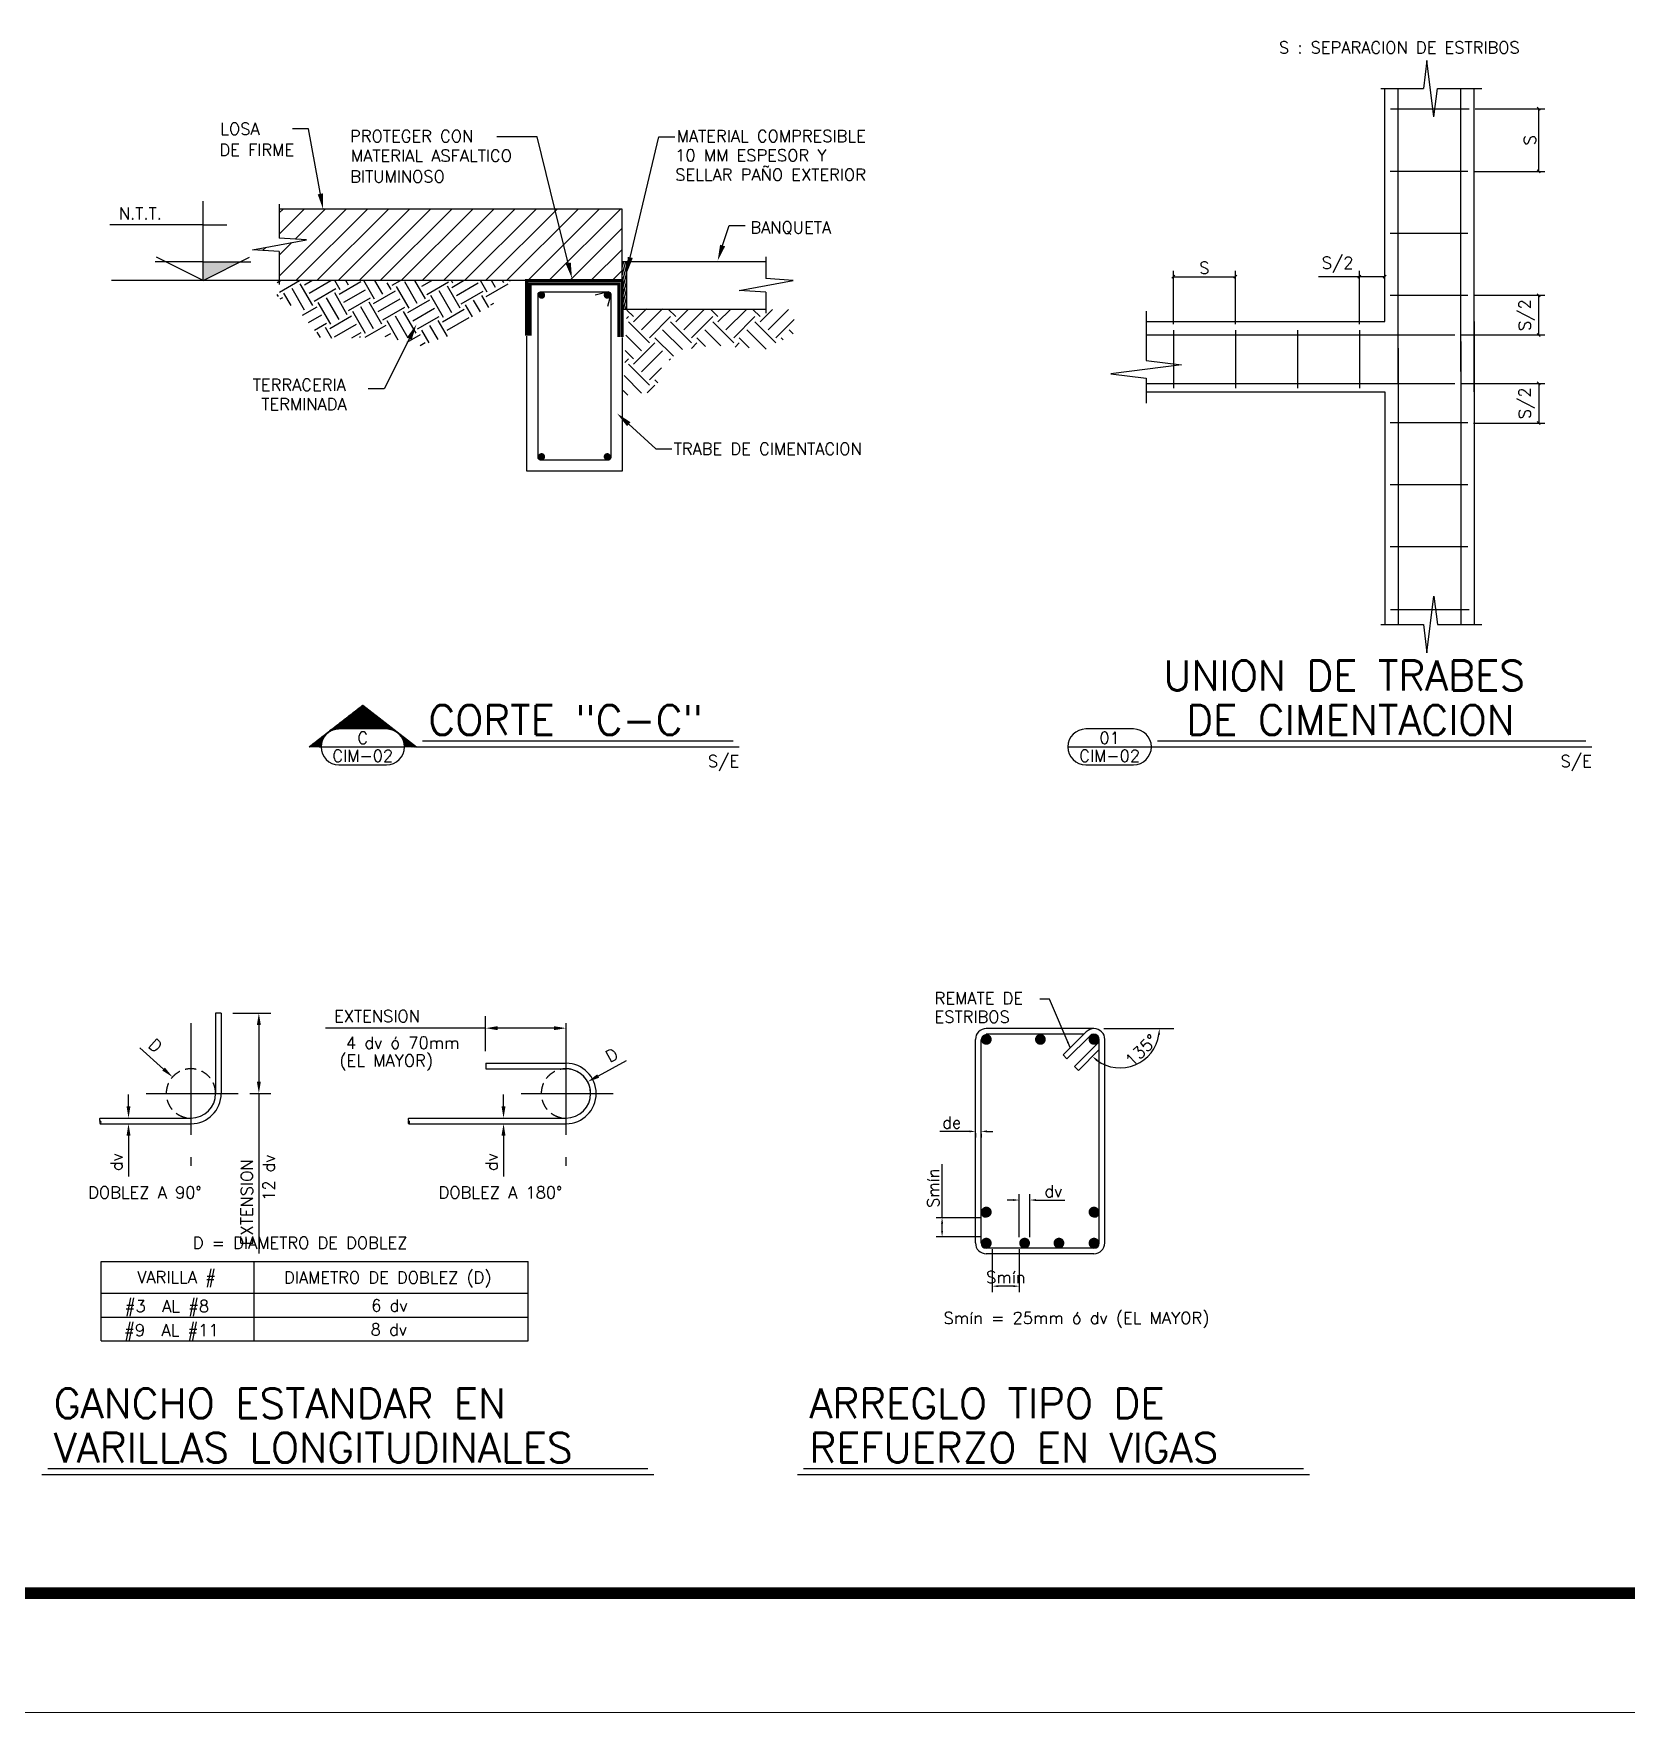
# Model space of a CAD drawing. Header units: inches. Extents: x 86960 to 403024, y -4000 to 57000.
# Drawn here: x 238325 to 265040, y -4000 to 24164 of the extents above; entities that cross this region are included whole.
import ezdxf
from ezdxf.enums import TextEntityAlignment as Align

# ---------------------------------------------------------------- set-up
doc = ezdxf.new("R2010")
doc.units = ezdxf.units.IN
doc.header["$LTSCALE"] = 1500
doc.header["$MEASUREMENT"] = 0
for name, pattern in [('CENTER', [2, 1.25, -0.25, 0.25, -0.25]), ('HIDDEN', [9.525, 6.35, -3.175]), ('HIDDEN2', [0.1875, 0.125, -0.0625])]:
    doc.linetypes.add(name, pattern=pattern)
doc.layers.get('Defpoints').update_dxf_attribs({"true_color": 0xffffff})
for name, color, linetype in [('1', 7, 'Continuous'), ('12', 3, 'Continuous'), ('3', 3, 'Continuous'), ('4', 4, 'CENTER'), ('5', 7, 'Continuous'), ('6', 7, 'Continuous'), ('7', 7, 'Continuous'), ('8', 1, 'Continuous')]:
    doc.layers.add(name, color=color, linetype=linetype)
doc.layers.add('cambios', color=242, linetype='Continuous', lineweight=60, true_color=0xe00631)
doc.styles.add('ROMANS', font='ROMANS.shx', dxfattribs={"height": 200})
doc.dimstyles.get("Standard").update_dxf_attribs({"dimtxt": 0.18, "dimasz": 0.18, "dimexe": 0.18, "dimexo": 0.0625, "dimgap": 0.09, "dimtad": 0, "dimtih": 1, "dimtoh": 1, "dimdec": 4, "dimzin": 0, "dimdsep": 46, "dimtxsty": 'Standard', "dimcen": 0.09, "dimadec": 0, "dimazin": 0, "dimtfac": 1, "dimtdec": 4, "dimtofl": 0, "dimtmove": 0, "dimatfit": 3, "dimfxl": 1, "dimtolj": 1, "dimtzin": 0, "dimarcsym": 0})

# ---------------------------------------------------------------- blocks, each defined once
blk = doc.blocks.new('*X72')
at = {"color": 0, "ltscale": 0.1}
for p, q in [((31334, 17501), (31180, 17654)), ((31400, 17567), (31229, 17738)), ((31334, 17457), (31510, 17633)), ((31466, 17633), (31362, 17738)), ((31466, 17678), (31527, 17739)), ((31687, 17501), (31510, 17678)), ((31754, 17567), (31582, 17739)), ((31687, 17457), (31864, 17633)), ((31820, 17633), (31714, 17739)), ((31820, 17678), (31882, 17740)), ((32041, 17501), (31864, 17678)), ((32107, 17567), (31934, 17740)), ((32041, 17457), (32218, 17633)), ((32173, 17633), (32066, 17741)), ((32173, 17678), (32237, 17741)), ((32394, 17501), (32218, 17678)), ((32461, 17567), (32286, 17742)), ((32394, 17457), (32571, 17633)), ((32527, 17633), (32418, 17742)), ((32527, 17678), (32583, 17733)), ((32586, 17663), (32571, 17678)), ((31189, 17533), (31223, 17567)), ((31272, 17483), (31289, 17501)), ((31415, 17406), (31577, 17567)), ((31557, 17415), (31643, 17501)), ((31795, 17432), (31930, 17567)), ((31924, 17428), (31997, 17501)), ((32117, 17401), (32284, 17567)), ((32194, 17345), (32350, 17501)), ((32461, 17390), (32592, 17522)), ((31676, 17423), (31643, 17457)), ((32042, 17412), (31997, 17457)), ((32230, 17312), (32218, 17324)), ((32461, 17214), (32284, 17390)), ((32527, 17280), (32350, 17457)), ((32527, 17324), (32598, 17395)), ((32602, 17293), (32571, 17324)), ((32394, 17147), (32293, 17249)), ((32394, 17103), (32571, 17280)), ((32461, 17037), (32607, 17184)), ((32325, 17122), (32350, 17147)), ((32413, 17040), (32350, 17103)), ((32577, 17020), (32616, 17059))]:
    blk.add_line(p, q, dxfattribs=at)
blk = doc.blocks.new('_Oblique')
at = {"color": 0, "linetype": 'ByBlock', "lineweight": -2}
blk.add_line((-0.5, -0.5), (0.5, 0.5), dxfattribs=at)
blk = doc.blocks.new('*D81')
at = {"layer": '5', "color": 0, "lineweight": -2, "transparency": 16777216}
for p, q in [((257441, 19290), (257441, 20184)), ((257441, 20084), (258481, 20084)), ((258481, 19290), (258481, 20184))]:
    blk.add_line(p, q, dxfattribs=at)
at = {"layer": 'Defpoints', "color": 0, "transparency": 16777216}
for p in [(258481, 20084), (257441, 19190), (258481, 19190)]:
    blk.add_point(p, dxfattribs=at)
at = {"layer": '5', "color": 0, "lineweight": -2, "transparency": 16777216, "xscale": 50, "yscale": 50, "zscale": 50, "rotation": 180}
blk.add_blockref('_Oblique', (257441, 20084), dxfattribs=at)
at = {"layer": '5', "color": 0, "lineweight": -2, "transparency": 16777216, "xscale": 50, "yscale": 50, "zscale": 50}
blk.add_blockref('_Oblique', (258481, 20084), dxfattribs=at)
at = {"layer": '5', "color": 0, "transparency": 16777216, "insert": (257961, 20234), "char_height": 200, "attachment_point": 5, "style": 'ROMANS'}
blk.add_mtext('\\A1;S', dxfattribs=at)
blk = doc.blocks.new('*D82')
at = {"layer": '5', "color": 0, "lineweight": -2, "transparency": 16777216}
for p, q in [((260561, 20084), (259878, 20084)), ((260561, 19290), (260561, 20184)), ((260986, 20084), (260561, 20084)), ((260986, 19434), (260986, 20184))]:
    blk.add_line(p, q, dxfattribs=at)
at = {"layer": 'Defpoints', "color": 0, "transparency": 16777216}
for p in [(260561, 20084), (260561, 19190), (260986, 19334)]:
    blk.add_point(p, dxfattribs=at)
at = {"layer": '5', "color": 0, "lineweight": -2, "transparency": 16777216, "xscale": 50, "yscale": 50, "zscale": 50, "rotation": 180}
blk.add_blockref('_Oblique', (260561, 20084), dxfattribs=at)
at = {"layer": '5', "color": 0, "lineweight": -2, "transparency": 16777216, "xscale": 50, "yscale": 50, "zscale": 50}
blk.add_blockref('_Oblique', (260986, 20084), dxfattribs=at)
at = {"layer": '5', "color": 0, "transparency": 16777216, "insert": (260195, 20286), "char_height": 200, "attachment_point": 5, "style": 'ROMANS'}
blk.add_mtext('\\A1;S/2', dxfattribs=at)
blk = doc.blocks.new('*D83')
at = {"layer": '5', "color": 0, "lineweight": -2, "transparency": 16777216}
for p, q in [((262261, 18295), (263669, 18295)), ((263569, 18295), (263569, 17631)), ((262477, 17631), (263669, 17631))]:
    blk.add_line(p, q, dxfattribs=at)
at = {"layer": 'Defpoints', "color": 0, "transparency": 16777216}
for p in [(262161, 18295), (262377, 17631), (263569, 17631)]:
    blk.add_point(p, dxfattribs=at)
at = {"layer": '5', "color": 0, "lineweight": -2, "transparency": 16777216, "xscale": 50, "yscale": 50, "zscale": 50}
for p, rotation in [((263569, 18295), 90), ((263569, 17631), 270)]:
    blk.add_blockref('_Oblique', p, dxfattribs=dict(at, rotation=rotation))
at = {"layer": '5', "color": 0, "transparency": 16777216, "insert": (263367, 17963), "char_height": 200, "attachment_point": 5, "rotation": 90, "style": 'ROMANS'}
blk.add_mtext('\\A1;S/2', dxfattribs=at)
blk = doc.blocks.new('*D84')
at = {"layer": '5', "color": 0, "lineweight": -2, "transparency": 16777216}
for p, q in [((262477, 19773), (263669, 19773)), ((263569, 19109), (263569, 19773)), ((262261, 19109), (263669, 19109))]:
    blk.add_line(p, q, dxfattribs=at)
at = {"layer": 'Defpoints', "color": 0, "transparency": 16777216}
for p in [(262377, 19773), (263569, 19773), (262161, 19109)]:
    blk.add_point(p, dxfattribs=at)
at = {"layer": '5', "color": 0, "lineweight": -2, "transparency": 16777216, "xscale": 50, "yscale": 50, "zscale": 50}
for p, rotation in [((263569, 19773), 90), ((263569, 19109), 270)]:
    blk.add_blockref('_Oblique', p, dxfattribs=dict(at, rotation=rotation))
at = {"layer": '5', "color": 0, "transparency": 16777216, "insert": (263367, 19441), "char_height": 200, "attachment_point": 5, "rotation": 90, "style": 'ROMANS'}
blk.add_mtext('\\A1;S/2', dxfattribs=at)
blk = doc.blocks.new('*D88')
at = {"layer": '5', "color": 0, "lineweight": -2, "transparency": 16777216}
for p, q in [((262503, 22902), (263669, 22902)), ((263569, 21853), (263569, 22902)), ((262477, 21853), (263669, 21853))]:
    blk.add_line(p, q, dxfattribs=at)
at = {"layer": 'Defpoints', "color": 0, "transparency": 16777216}
for p in [(262403, 22902), (263569, 22902), (262377, 21853)]:
    blk.add_point(p, dxfattribs=at)
at = {"layer": '5', "color": 0, "lineweight": -2, "transparency": 16777216, "xscale": 50, "yscale": 50, "zscale": 50}
for p, rotation in [((263569, 22902), 90), ((263569, 21853), 270)]:
    blk.add_blockref('_Oblique', p, dxfattribs=dict(at, rotation=rotation))
at = {"layer": '5', "color": 0, "transparency": 16777216, "insert": (263419, 22377), "char_height": 200, "attachment_point": 5, "rotation": 90, "style": 'ROMANS'}
blk.add_mtext('\\A1;S', dxfattribs=at)
blk = doc.blocks.new('*D89')
at = {"layer": '6', "color": 0, "lineweight": -2, "transparency": 16777216}
for p, q in [((246207, 6169), (246207, 6369)), ((246388, 5969), (246407, 5969)), ((246207, 5676), (246207, 4990)), ((246377, 5876), (246407, 5876))]:
    blk.add_line(p, q, dxfattribs=at)
at = {"layer": '6', "color": 0, "transparency": 16777216}
for points in [[(246173, 6169), (246240, 6169), (246207, 5969)], [(246173, 5676), (246240, 5676), (246207, 5876)]]:
    blk.add_solid(points, dxfattribs=at)
at = {"layer": 'Defpoints', "color": 0, "transparency": 16777216}
for p in [(246188, 5969), (246177, 5876), (246207, 5876)]:
    blk.add_point(p, dxfattribs=at)
at = {"layer": '6', "color": 0, "transparency": 16777216, "insert": (246007, 5233), "char_height": 200, "attachment_point": 5, "rotation": 90, "style": 'ROMANS'}
blk.add_mtext('\\A1;dv', dxfattribs=at)
blk = doc.blocks.new('*D90')
at = {"layer": '6', "color": 0, "lineweight": -2, "transparency": 16777216}
for p, q in [((245907, 7091), (245907, 7679)), ((245907, 7479), (243222, 7479)), ((247053, 7479), (246107, 7479)), ((247253, 7362), (247253, 7279))]:
    blk.add_line(p, q, dxfattribs=at)
at = {"layer": '6', "color": 0, "transparency": 16777216}
for points in [[(246107, 7512), (246107, 7446), (245907, 7479)], [(247053, 7512), (247053, 7446), (247253, 7479)]]:
    blk.add_solid(points, dxfattribs=at)
at = {"layer": 'Defpoints', "color": 0, "transparency": 16777216}
for p in [(247253, 7562), (247253, 7479), (245907, 6891)]:
    blk.add_point(p, dxfattribs=at)
at = {"layer": '6', "color": 0, "transparency": 16777216, "insert": (244084, 7679), "char_height": 200, "attachment_point": 5, "style": 'ROMANS'}
blk.add_mtext('\\A1;EXTENSION', dxfattribs=at)
blk = doc.blocks.new('*D91')
at = {"layer": '6', "color": 0, "lineweight": -2, "transparency": 16777216}
for p, q in [((248263, 6929), (247793, 6676)), ((247253, 6383), (247253, 6384)), ((247253, 6383), (247253, 6383))]:
    blk.add_line(p, q, dxfattribs=at)
at = {"layer": '6', "color": 0, "transparency": 16777216}
blk.add_solid([(247778, 6705), (247809, 6646), (247618, 6580)], dxfattribs=at)
at = {"layer": 'Defpoints', "color": 0, "transparency": 16777216}
for p in [(247618, 6580), (246889, 6186)]:
    blk.add_point(p, dxfattribs=at)
at = {"layer": '6', "color": 0, "transparency": 16777216, "insert": (248021, 7026), "char_height": 200, "attachment_point": 5, "rotation": 28.4055, "style": 'ROMANS'}
blk.add_mtext('\\A1;D', dxfattribs=at)
blk = doc.blocks.new('*D92')
at = {"layer": '6', "color": 0, "lineweight": -2, "transparency": 16777216}
for p, q in [((240109, 7148), (240506, 6793)), ((240964, 6383), (240964, 6384)), ((240964, 6383), (240964, 6383))]:
    blk.add_line(p, q, dxfattribs=at)
at = {"layer": '6', "color": 0, "transparency": 16777216}
blk.add_solid([(240528, 6818), (240484, 6768), (240655, 6660)], dxfattribs=at)
at = {"layer": 'Defpoints', "color": 0, "transparency": 16777216}
for p in [(240655, 6660), (241272, 6107)]:
    blk.add_point(p, dxfattribs=at)
at = {"layer": '6', "color": 0, "transparency": 16777216, "insert": (240366, 7186), "char_height": 200, "attachment_point": 5, "rotation": 318.1875, "style": 'ROMANS'}
blk.add_mtext('\\A1;D', dxfattribs=at)
blk = doc.blocks.new('*D93')
at = {"layer": '6', "color": 0, "lineweight": -2, "transparency": 16777216}
for p, q in [((241667, 7730), (242303, 7730)), ((242103, 7530), (242103, 6583)), ((241952, 6383), (242303, 6383)), ((242103, 6383), (242103, 3698))]:
    blk.add_line(p, q, dxfattribs=at)
at = {"layer": '6', "color": 0, "transparency": 16777216}
for points in [[(242070, 7530), (242137, 7530), (242103, 7730)], [(242070, 6583), (242137, 6583), (242103, 6383)]]:
    blk.add_solid(points, dxfattribs=at)
at = {"layer": 'Defpoints', "color": 0, "transparency": 16777216}
for p in [(241467, 7730), (242103, 7730), (241752, 6383)]:
    blk.add_point(p, dxfattribs=at)
at = {"layer": '6', "color": 0, "transparency": 16777216, "insert": (241903, 4560), "char_height": 200, "attachment_point": 5, "rotation": 90, "style": 'ROMANS'}
blk.add_mtext('\\A1;EXTENSION', dxfattribs=at)
blk = doc.blocks.new('*D94')
at = {"layer": '6', "color": 0, "lineweight": -2, "transparency": 16777216}
for p, q in [((239917, 6169), (239917, 6369)), ((240099, 5969), (240117, 5969)), ((239917, 5676), (239917, 4990)), ((240088, 5876), (240117, 5876))]:
    blk.add_line(p, q, dxfattribs=at)
at = {"layer": '6', "color": 0, "transparency": 16777216}
for points in [[(239884, 6169), (239950, 6169), (239917, 5969)], [(239884, 5676), (239950, 5676), (239917, 5876)]]:
    blk.add_solid(points, dxfattribs=at)
at = {"layer": 'Defpoints', "color": 0, "transparency": 16777216}
for p in [(239899, 5969), (239888, 5876), (239917, 5876)]:
    blk.add_point(p, dxfattribs=at)
at = {"layer": '6', "color": 0, "transparency": 16777216, "insert": (239717, 5233), "char_height": 200, "attachment_point": 5, "rotation": 90, "style": 'ROMANS'}
blk.add_mtext('\\A1;dv', dxfattribs=at)
blk = doc.blocks.new('*D99')
at = {"layer": '6', "color": 0, "lineweight": -2, "transparency": 16777216}
for p, q in [((254756, 4596), (254656, 4596)), ((254856, 3973), (254856, 4696)), ((255036, 3973), (255036, 4696)), ((255136, 4596), (255621, 4596))]:
    blk.add_line(p, q, dxfattribs=at)
at = {"layer": '6', "color": 0, "transparency": 16777216}
for points in [[(254756, 4612), (254756, 4579), (254856, 4596)], [(255136, 4612), (255136, 4579), (255036, 4596)]]:
    blk.add_solid(points, dxfattribs=at)
at = {"layer": 'Defpoints', "color": 0, "transparency": 16777216}
for p in [(255036, 4596), (254856, 3873), (255036, 3873)]:
    blk.add_point(p, dxfattribs=at)
at = {"layer": '6', "color": 0, "transparency": 16777216, "insert": (255429, 4746), "char_height": 200, "attachment_point": 5, "style": 'ROMANS'}
blk.add_mtext('\\A1;dv', dxfattribs=at)
blk = doc.blocks.new('*D100')
at = {"layer": '6', "color": 0, "lineweight": -2, "transparency": 16777216}
for p, q in [((253562, 4300), (253562, 5195)), ((254207, 4300), (253462, 4300)), ((254207, 3978), (253462, 3978)), ((253562, 4078), (253562, 4200))]:
    blk.add_line(p, q, dxfattribs=at)
at = {"layer": '6', "color": 0, "transparency": 16777216}
for points in [[(253545, 4200), (253579, 4200), (253562, 4300)], [(253545, 4078), (253579, 4078), (253562, 3978)]]:
    blk.add_solid(points, dxfattribs=at)
at = {"layer": 'Defpoints', "color": 0, "transparency": 16777216}
for p in [(253562, 4300), (254307, 4300), (254307, 3978)]:
    blk.add_point(p, dxfattribs=at)
at = {"layer": '6', "color": 0, "transparency": 16777216, "insert": (253412, 4797), "char_height": 200, "attachment_point": 5, "rotation": 90, "style": 'ROMANS'}
blk.add_mtext('\\A1;Smín', dxfattribs=at)
blk = doc.blocks.new('*D101')
at = {"layer": '6', "color": 0, "lineweight": -2, "transparency": 16777216}
for p, q in [((254022, 5747), (253527, 5747)), ((254122, 5715), (254122, 5647)), ((254215, 5706), (254215, 5647)), ((254315, 5747), (254415, 5747))]:
    blk.add_line(p, q, dxfattribs=at)
at = {"layer": '6', "color": 0, "transparency": 16777216}
for points in [[(254022, 5764), (254022, 5731), (254122, 5747)], [(254315, 5764), (254315, 5731), (254215, 5747)]]:
    blk.add_solid(points, dxfattribs=at)
at = {"layer": 'Defpoints', "color": 0, "transparency": 16777216}
for p in [(254122, 5815), (254122, 5747), (254215, 5806)]:
    blk.add_point(p, dxfattribs=at)
at = {"layer": '6', "color": 0, "transparency": 16777216, "insert": (253724, 5897), "char_height": 200, "attachment_point": 5, "style": 'ROMANS'}
blk.add_mtext('\\A1;de', dxfattribs=at)
blk = doc.blocks.new('*D102')
at = {"layer": '6', "color": 0, "lineweight": -2, "transparency": 16777216}
for p, q in [((254404, 3773), (254404, 3051)), ((254856, 3773), (254856, 3051)), ((254756, 3151), (254504, 3151))]:
    blk.add_line(p, q, dxfattribs=at)
at = {"layer": '6', "color": 0, "transparency": 16777216}
for points in [[(254504, 3167), (254504, 3134), (254404, 3151)], [(254756, 3167), (254756, 3134), (254856, 3151)]]:
    blk.add_solid(points, dxfattribs=at)
at = {"layer": 'Defpoints', "color": 0, "transparency": 16777216}
for p in [(254404, 3873), (254856, 3873), (254404, 3151)]:
    blk.add_point(p, dxfattribs=at)
at = {"layer": '6', "color": 0, "transparency": 16777216, "insert": (254630, 3301), "char_height": 200, "attachment_point": 5, "style": 'ROMANS'}
blk.add_mtext('\\A1;Smín', dxfattribs=at)
blk = doc.blocks.new('*D104')
at = {"layer": '6', "color": 0, "lineweight": -2, "transparency": 16777216}
blk.add_arc((256548, 7472), 659, 233.8463, 351.3001, dxfattribs=at)
at = {"layer": '6', "color": 0, "transparency": 16777216}
for points in [[(257183, 7374), (257216, 7371), (257207, 7472)], [(256148, 6927), (256170, 6953), (256083, 7005)]]:
    blk.add_solid(points, dxfattribs=at)
at = {"layer": 'Defpoints', "color": 0, "transparency": 16777216}
for p in [(256273, 7472), (257446, 7472), (256199, 7121), (255851, 6771), (256549, 6813)]:
    blk.add_point(p, dxfattribs=at)
at = {"layer": '6', "color": 0, "transparency": 16777216, "insert": (256903, 7108), "char_height": 200, "attachment_point": 5, "rotation": 44.2541, "style": 'ROMANS'}
blk.add_mtext('\\A1;135°', dxfattribs=at)

msp = doc.modelspace()

# ---------------------------------------------------------------- hatches: boundary and pattern name
at = {"layer": '1'}
h = msp.add_hatch(dxfattribs=at)
h.set_pattern_fill('ANSI31', color=256, scale=10, style=0)
h.set_pattern_definition([(45, (224275.3677, 11598.0222), (-0.88388348, 0.88388348), [])])
edge = h.paths.add_edge_path()
edge.add_line((243145.81, 12198.02), (242945.81, 12198.02))
edge.add_line((242945.81, 12198.02), (243845.81, 12898.02))
edge.add_line((243845.81, 12898.02), (244745.81, 12198.02))
edge.add_line((244745.81, 12198.02), (244545.81, 12198.02))
edge.add_arc((244245.81, 12198.02), 300, 0, 90)
edge.add_line((244245.81, 12498.02), (243445.81, 12498.02))
edge.add_arc((243445.81, 12198.02), 300, 90, 180)
at = {"layer": '7'}
h = msp.add_hatch(dxfattribs=at)
h.set_pattern_fill('ANSI31', color=256, scale=2000, style=0)
h.set_pattern_definition([(45, (228232.9, 10126.24), (-176.7767, 176.7767), [])])
h.paths.add_polyline_path([(242443.32, 21220.71), (242443.32, 20734.21), (242904.07, 20704.56), (241996.34, 20535.21), (242443.32, 20505.56), (242443.32, 20020.71), (248196.02, 20020.71), (248196.02, 21220.71)])
h = msp.add_hatch(dxfattribs=at)
h.set_pattern_fill('ANSI31', color=256, scale=10.666667, angle=30, style=0)
h.set_pattern_definition([(75, (256149.916, -29499.803), (-32.712688, 8.765338), [])])
h.paths.add_polyline_path([(248276.02, 20339.87), (248196.02, 20339.87), (248196.02, 19539.87), (248276.02, 19539.87)])
h = msp.add_hatch(dxfattribs=at)
h.set_pattern_fill('EARTH', color=256, scale=66.666667, angle=30, style=0)
h.set_pattern_definition([(30, (277790.6, -63398.17), (154.9508, 578.284), [423.3333, -423.3333]), (30, (277711.25, -63260.7), (154.9508, 578.284), [423.3333, -423.3333]), (30, (277631.87, -63123.2), (154.9508, 578.284), [423.3333, -423.3333]), (120, (277651.24, -63050.9), (-578.284, 154.9508), [423.3333, -423.3333]), (120, (277788.7, -62971.55), (-578.284, 154.9508), [423.3333, -423.3333]), (120, (277926.2, -62892.17), (-578.284, 154.9508), [423.3333, -423.3333])])
h.paths.add_polyline_path([(246005.82, 19594.17), (246329.16, 20020.71), (245197.08, 20020.71), (245174.9, 20004.59), (245125.55, 20001.07), (245099.34, 20020.71), (244355.44, 20020.71), (244348.14, 20009.04), (244309.37, 19980.87), (244260.03, 19977.35), (244231.83, 19998.48), (244226.27, 20020.71), (243776.28, 20020.71), (243754.1, 20004.59), (243704.76, 20001.07), (243678.55, 20020.71), (242769.25, 20020.71), (242755.42, 20016.11), (242709.31, 20020.71), (242411.05, 20020.71), (242411.05, 19746.27), (242772.43, 19518.12), (243152.83, 19042.81), (244217.95, 19080.83), (244807.56, 18928.74), (245264.04, 19080.83), (245720.52, 19442.07)])

# ---------------------------------------------------------------- linework, layer by layer
at = {"const_width": 198}
msp.add_lwpolyline([(205453.68, -1999.97), (292453.68, -1999.97), (292453.68, 55000.03), (205453.68, 55000.03)], close=True, dxfattribs=at)
at = {"layer": '1'}
for p, q in [((244245.81, 12498.02), (243445.81, 12498.02)), ((256772.3, 12498.02), (255972.3, 12498.02)), ((243145.81, 12198.02), (244545.81, 12198.02)), ((255672.3, 12198.02), (257072.3, 12198.02)), ((243445.81, 11898.02), (244245.81, 11898.02)), ((255972.3, 11898.02), (256772.3, 11898.02))]:
    msp.add_line(p, q, dxfattribs=at)
msp.add_lwpolyline([(243145.81, 12198.02), (242945.81, 12198.02), (243845.81, 12898.02), (244745.81, 12198.02), (244545.81, 12198.02, 0.41421356), (244245.81, 12498.02), (243445.81, 12498.02, 0.41421356), (243145.81, 12198.02)], format="xyb", close=True, dxfattribs=at)
for centre, start, end in [((243445.81, 12198.02), 90, 270), ((244245.81, 12198.02), 270, 90), ((255972.3, 12198.02), 90, 270), ((256772.3, 12198.02), 270, 90)]:
    msp.add_arc(centre, 300, start, end, dxfattribs=at)
at = {"layer": '12'}
for p, q in [((242443.32, 21302.46), (242443.32, 20734.21)), ((248196.02, 21220.71), (242443.32, 21220.71)), ((248196.02, 20020.71), (248196.02, 21220.71)), ((241996.34, 20535.21), (242904.07, 20704.56)), ((242904.07, 20704.56), (242443.32, 20734.21)), ((242443.32, 20505.56), (241996.34, 20535.21)), ((242443.32, 20505.56), (242443.32, 19956.5)), ((248196.02, 20339.87), (250601.42, 20339.87)), ((248276.02, 19539.87), (248276.02, 20339.87)), ((248196.02, 20020.71), (242443.32, 20020.71)), ((248196.02, 19539.87), (250601.42, 19539.87))]:
    msp.add_line(p, q, dxfattribs=at)
at = {"layer": '3', "color": 3}
for p, q in [((261693.61, 23715.03), (261634.35, 23240.98)), ((261812.12, 22766.93), (261693.61, 23715.03)), ((260923.28, 23240.98), (261634.35, 23240.98)), ((260986.28, 19334.14), (260986.28, 23240.98)), ((261812.12, 22766.93), (261871.38, 23240.98)), ((261871.38, 23240.98), (262612.08, 23240.98)), ((262486.28, 18156.62), (262486.28, 23240.98)), ((256982.74, 19509.27), (256982.74, 18680)), ((256982.74, 19334.14), (260986.28, 19334.14)), ((262486.28, 19334.14), (262486.28, 14249.78)), ((257575.07, 18605.96), (256390.4, 18457.88)), ((256982.74, 18680), (257575.07, 18605.96)), ((256390.4, 18457.88), (256982.74, 18383.84)), ((256982.74, 18383.84), (256982.74, 17965.9)), ((256982.74, 18156.62), (260986.28, 18156.62)), ((260986.28, 18156.62), (260986.28, 14249.78)), ((261693.61, 13775.73), (261812.12, 14723.83)), ((261812.12, 14723.83), (261871.38, 14249.78)), ((260923.28, 14249.78), (261634.35, 14249.78)), ((261634.35, 14249.78), (261693.61, 13775.73)), ((261871.38, 14249.78), (262612.08, 14249.78))]:
    msp.add_line(p, q, dxfattribs=at)
at = {"layer": '3'}
for p, q in [((250605.28, 20421.62), (250605.28, 20053.37)), ((250158.29, 19854.37), (251066.02, 20023.73)), ((251066.02, 20023.73), (250605.28, 20053.37)), ((250605.28, 19824.72), (250158.29, 19854.37)), ((250605.28, 19824.72), (250605.28, 19475.66))]:
    msp.add_line(p, q, dxfattribs=at)
at = {"layer": '3', "color": 6, "const_width": 53.33}
for points in [[(246596.02, 19096.32), (246596.02, 20020.71), (248196.02, 20020.71), (248196.02, 19076.7)], [(246652.01, 19096.32), (246652.01, 19964.73), (248140.04, 19964.73), (248140.04, 19076.7)]]:
    msp.add_lwpolyline(points, dxfattribs=at)
at = {"layer": '3'}
msp.add_lwpolyline([(248196.02, 19063.61), (248196.02, 16820.71), (246596.02, 16820.71), (246596.02, 19089.78)], dxfattribs=at)
at = {"layer": '4'}
for p, q in [((240963.77, 7562.22), (240963.77, 5171.64)), ((247253.28, 7562.22), (247253.28, 5171.64)), ((240211.93, 6383.5), (241755.98, 6383.5)), ((246501.44, 6383.5), (248045.49, 6383.5))]:
    msp.add_line(p, q, dxfattribs=at)
at = {"layer": '6'}
for p, q in [((242936.28, 22567.39), (242669.62, 22567.39)), ((243161.62, 21345.85), (242936.28, 22567.39)), ((246768.24, 22434.17), (246095.5, 22434.17)), ((247291.89, 20313.56), (246768.24, 22434.17)), ((248331.84, 20409.05), (248813.96, 22434.17)), ((248813.96, 22434.17), (249080.63, 22434.17)), ((241166.59, 20020.71), (241166.59, 21354.04)), ((241166.59, 20954.04), (239602.66, 20954.04)), ((241166.59, 20954.04), (241566.59, 20954.04)), ((249880.9, 20608.25), (249993.75, 20942.89)), ((249993.75, 20942.89), (250260.42, 20942.89)), ((241166.59, 20334.98), (240366.59, 20334.98)), ((241166.59, 20020.71), (240387.96, 20414.19)), ((241166.59, 20020.71), (241945.21, 20414.19)), ((241166.59, 20334.98), (241966.59, 20334.98)), ((242443.32, 20020.71), (239632.15, 20020.71)), ((244627.07, 19047.05), (244204.52, 18202.27)), ((244204.52, 18202.27), (243937.85, 18202.27)), ((248307.74, 17611.39), (248760.5, 17198.17)), ((248760.5, 17198.17), (249027.17, 17198.17)), ((244745.81, 12198.02), (250156.76, 12198.02)), ((257072.3, 12198.02), (264457.83, 12198.02)), ((256273.02, 7472.23), (257446.35, 7472.23)), ((239459.13, 2631.74), (246618.85, 2631.74)), ((238464.12, -9.04), (248726.74, -9.04)), ((251136.99, -9.04), (259724.65, -9.04))]:
    msp.add_line(p, q, dxfattribs=at)
at = {"layer": '6', "color": 2}
for p, q in [((244845.81, 12298.02), (250056.76, 12298.02)), ((257172.3, 12298.02), (264357.83, 12298.02)), ((238564.12, 90.96), (248626.74, 90.96)), ((251236.99, 90.96), (259624.65, 90.96))]:
    msp.add_line(p, q, dxfattribs=at)
at = {"layer": '6', "color": 3}
for p, q in [((239459.13, 2231.74), (239459.13, 3565.08)), ((239459.13, 3565.08), (246618.85, 3565.08)), ((242027.16, 2231.74), (242027.16, 3565.08)), ((246618.85, 2231.74), (246618.85, 3565.08)), ((239459.13, 3031.74), (246618.85, 3031.74)), ((239459.13, 2231.74), (246618.85, 2231.74))]:
    msp.add_line(p, q, dxfattribs=at)
at = {"layer": '6'}
for points in [[(243177.53, 21483.56), (243090.12, 21467.43), (243182.2, 21213.25)], [(249838.62, 20621.96), (249923.17, 20594.53), (249798.6, 20354.6)], [(241166.59, 20020.71), (241166.59, 20334.98), (241788.45, 20334.98)], [(247335.04, 20324.22), (247248.74, 20302.91), (247355.82, 20054.67)], [(248375.3, 20399.74), (248288.38, 20418.35), (248276.02, 20148.29)], [(244587.32, 19066.93), (244666.82, 19027.16), (244746.37, 19285.54)], [(248277.78, 17578.57), (248337.7, 17644.22), (248110.78, 17791.16)]]:
    msp.add_solid(points, dxfattribs=at)
at = {"layer": '8', "color": 5}
for p, q in [((261211.28, 18284.14), (261211.28, 23240.98)), ((262261.28, 18494.12), (262261.28, 23240.98)), ((247966.6, 19831.29), (247745.64, 19775.31)), ((248006.6, 19791.29), (247951.12, 19587.4)), ((256982.74, 19109.14), (262160.51, 19109.14)), ((261211.28, 18884.14), (261211.28, 14249.78)), ((262261.28, 18996.64), (262261.28, 14249.78)), ((256982.74, 18295.9), (262160.51, 18295.9))]:
    msp.add_line(p, q, dxfattribs=at)
at = {"layer": '8', "color": 2, "linetype": 'HIDDEN'}
for p, q in [((261084.29, 22901.76), (262403.04, 22901.76)), ((262377.17, 21852.72), (261079.21, 21852.72)), ((262377.17, 20812.72), (261079.21, 20812.72)), ((262377.17, 19772.72), (261079.21, 19772.72)), ((257441.4, 19189.78), (257441.4, 18214.3)), ((258481.4, 19189.78), (258481.4, 18214.3)), ((259521.4, 19189.78), (259521.4, 18214.3)), ((260561.4, 19189.78), (260561.4, 18214.3)), ((262377.17, 17631.36), (261079.21, 17631.36)), ((262377.17, 16591.36), (261079.21, 16591.36)), ((262377.17, 15551.36), (261079.21, 15551.36)), ((261084.29, 14502.32), (262403.04, 14502.32))]:
    msp.add_line(p, q, dxfattribs=at)
at = {"layer": '8', "color": 1}
for p, q in [((241471.22, 7729.68), (241377.89, 7729.68)), ((241377.89, 7729.68), (241377.89, 6383.5)), ((241471.22, 7729.68), (241471.22, 6383.5)), ((256109.68, 7472.23), (254304.2, 7472.23)), ((255940.89, 7378.9), (254304.2, 7378.9)), ((255591.01, 7030.43), (255980.86, 7418.87)), ((255657.01, 6964.43), (256046.85, 7352.87)), ((254122.01, 3875.74), (254122.01, 7290.05)), ((254215.35, 3875.74), (254215.35, 7290.05)), ((255784.52, 6837.24), (256172.67, 7227.38)), ((255850.69, 6771.41), (256198.54, 7121.04)), ((256198.54, 3875.74), (256198.54, 7290.05)), ((256291.87, 3875.74), (256291.87, 7290.05)), ((245907.41, 6890.94), (245907.41, 6797.61)), ((245907.41, 6890.94), (247253.28, 6890.94)), ((245907.41, 6797.61), (247253.28, 6797.61)), ((255657.01, 6964.43), (255591.01, 7030.43)), ((255784.52, 6837.24), (255850.69, 6771.41)), ((239444.09, 5969.38), (240963.77, 5969.38)), ((244619.11, 5969.38), (247253.28, 5969.38)), ((239444.09, 5876.05), (240963.77, 5876.05)), ((244619.11, 5876.05), (247253.28, 5876.05)), ((256109.68, 3786.89), (254304.2, 3786.89)), ((256109.68, 3693.55), (254304.2, 3693.55))]:
    msp.add_line(p, q, dxfattribs=at)
at = {"layer": '8', "color": 5, "const_width": 60}
for points in [[(246815.06, 19775.31, 1), (246875.06, 19775.31, 1)], [(247976.99, 19775.31, -1), (247916.99, 19775.31, -1)], [(246815.06, 17066.11, -1), (246875.06, 17066.11, -1)], [(247976.99, 17066.11, 1), (247916.99, 17066.11, 1)]]:
    msp.add_lwpolyline(points, format="xyb", close=True, dxfattribs=at)
at = {"layer": '8', "color": 1}
msp.add_lwpolyline([(246785.45, 17050.14), (246785.45, 19791.29, -0.41421356), (246825.45, 19831.29), (247966.6, 19831.29, -0.41421356), (248006.6, 19791.29), (248006.6, 17050.14, -0.41421356), (247966.6, 17010.14), (246825.45, 17010.14, -0.41421356)], format="xyb", close=True, dxfattribs=at)
at = {"layer": '8', "color": 1, "const_width": 90.35}
for points in [[(254336.14, 7258.1, -1), (254272.26, 7321.99, -1)], [(255242.87, 7258.1, -1), (255178.99, 7321.99, -1)], [(256077.74, 7258.1, 1), (256141.63, 7321.99, 1)], [(254336.14, 4425.75, 1), (254272.26, 4361.86, 1)], [(256077.74, 4425.75, -1), (256141.63, 4361.86, -1)], [(254336.14, 3904.8, 1), (254272.26, 3840.92, 1)], [(254978.25, 3904.8, 1), (254914.36, 3840.92, 1)], [(255554.2, 3904.8, 1), (255490.31, 3840.92, 1)], [(256077.74, 3904.8, -1), (256141.63, 3840.92, -1)]]:
    msp.add_lwpolyline(points, format="xyb", close=True, dxfattribs=at)
at = {"layer": '8', "color": 1}
for centre, radius, start, end in [((254304.2, 7290.05), 182.19, 135, 180), ((254304.2, 7290.05), 182.19, 90, 135), ((256109.68, 7290.05), 182.19, 45, 135), ((256109.68, 7290.05), 88.85, 45, 135), ((256109.68, 7290.05), 88.85, 315, 45), ((256109.68, 7290.05), 182.19, 0, 45), ((247253.28, 6383.5), 507.45, 0, 90), ((247253.28, 6383.5), 414.11, 0, 90), ((240963.77, 6383.5), 414.11, 270, 0), ((240963.77, 6383.5), 507.45, 270, 0), ((247253.28, 6383.5), 414.11, 270, 0), ((247253.28, 6383.5), 507.45, 270, 0), ((254304.2, 4396.69), 88.85, 180, 270), ((256109.68, 4396.69), 88.85, 270, 0), ((254304.2, 3875.74), 182.19, 180, 270), ((254304.2, 3875.74), 88.85, 180, 270), ((256109.68, 3875.74), 182.19, 270, 0), ((256109.68, 3875.74), 88.85, 270, 0)]:
    msp.add_arc(centre, radius, start, end, dxfattribs=at)
at = {"layer": '8', "color": 7, "linetype": 'HIDDEN2'}
for centre in [(240963.77, 6383.5), (247253.28, 6383.5)]:
    msp.add_arc(centre, 414.11, 0, 270, dxfattribs=at)
at = {"layer": '8', "color": 1}
for centre in [(239444.09, 5946.05), (244619.11, 5946.05)]:
    msp.add_ellipse(centre, major_axis=(0, -23.33), ratio=0.55925439, start_param=3.14159265, end_param=6.28318531, dxfattribs=at)
at = {"layer": '8', "color": 1, "extrusion": (0, 0, -1)}
for centre in [(239444.09, 5899.38), (244619.11, 5899.38)]:
    msp.add_ellipse(centre, major_axis=(0, 23.33), ratio=0.55925439, dxfattribs=at)
at = {"layer": 'cambios', "color": 7, "lineweight": 5}
msp.add_lwpolyline([(203453.68, 57000.03), (294453.68, 57000.03), (294453.68, -3999.97), (203453.68, -3999.97)], close=True, dxfattribs=at)

# ---------------------------------------------------------------- block references
at = {"layer": '7', "xscale": -2, "yscale": 2, "zscale": 2}
msp.add_blockref('*X72', (313443.27, -15940.24), dxfattribs=at)

# ---------------------------------------------------------------- texts
at = {"layer": '1', "style": 'ROMANS'}
for s, p in [('C', (243845.81, 12348.02)), ('01', (256372.3, 12348.02)), ('CIM-02', (243845.81, 12048.02)), ('CIM-02', (256372.3, 12048.02))]:
    msp.add_text(s, height=200, dxfattribs=at).set_placement(p, align=Align.MIDDLE)
at = {"layer": '6', "style": 'ROMANS'}
for s, p in [('S : SEPARACION DE ESTRIBOS', (259212.08, 23829.98)), ('LOSA', (241456.07, 22466.53)), ('PROTEGER CON', (243633.45, 22342.85)), ('MATERIAL COMPRESIBLE', (249109.84, 22345.12)), ('DE FIRME', (241442.42, 22112.49)), ('MATERIAL ASFALTICO', (243647.47, 22015.34)), ('10 MM ESPESOR Y', (249086.53, 22021.31)), ('BITUMINOSO', (243635.49, 21665.06)), ('SELLAR PAÑO EXTERIOR', (249087.17, 21697.5)), ('N.T.T.', (239755.22, 21047.43)), ('BANQUETA', (250346.22, 20812.47)), ('TERRACERIA', (242000.72, 18170.41)), ('TERMINADA', (242143.58, 17846.6)), ('TRABE DE CIMENTACION', (249060.5, 17098.17)), ('REMATE DE', (253436.57, 7880.25)), ('ESTRIBOS', (253436.16, 7570.53)), ('4 dv ó 70mm', (243563.96, 7134.79)), ('(EL MAYOR)', (243454.67, 6834.63)), ('DOBLEZ A 90%%D', (239240.25, 4623.68)), ('DOBLEZ A 180%%D', (245117.3, 4623.68)), ('D = DIAMETRO DE DOBLEZ', (240995.61, 3777.13)), ('VARILLA #', (240062.61, 3203.24)), ('DIAMETRO DE DOBLEZ (D)', (242525.1, 3196.44)), ('#3  AL #8', (239854.32, 2715.52)), ('6 dv', (243987.26, 2727.67)), ('#9  AL #11', (239843.46, 2313.07)), ('Smín = 25mm ó dv (EL MAYOR)', (253587.32, 2517.41)), ('8 dv', (243977.74, 2325.22))]:
    msp.add_text(s, height=200, dxfattribs=at).set_placement(p)
at = {"layer": '6', "color": 2, "style": 'ROMANS'}
for s, p in [('UNION DE TRABES', (257272.3, 13145.24)), ('CORTE "C-C"', (244945.81, 12398.02)), ('DE CIMENTACION', (257658.25, 12398.02)), ('GANCHO ESTANDAR EN', (238664.12, 933.92)), ('ARREGLO TIPO DE', (251336.99, 933.92)), ('VARILLAS LONGITUDINALES', (238664.12, 190.96)), ('REFUERZO EN VIGAS', (251336.99, 190.96))]:
    msp.add_text(s, height=500, dxfattribs=at).set_placement(p)
at = {"layer": '6', "style": 'ROMANS'}
for p in [(250156.76, 11798.02), (264457.83, 11798.02)]:
    msp.add_text('S/E', height=200, dxfattribs=at).set_placement(p, align=Align.BOTTOM_RIGHT)
msp.add_text('12 dv', height=200, rotation=90, dxfattribs=at).set_placement((242370.26, 4581.48))

# ---------------------------------------------------------------- dimensions: what is measured, and where the dimension line sits
at = {"layer": '5'}
for base, p1, p2, angle, text, picture, middle in [((263569.4, 22901.76), (262377.17, 21852.72), (262403.04, 22901.76), 90, 'S', '*D88', (263419.4, 22377.24)), ((263569.4, 19772.72), (262160.51, 19109.14), (262377.17, 19772.72), 90, 'S/2', '*D84', (263367.02, 19440.93)), ((263569.4, 17631.36), (262160.51, 18294.94), (262377.17, 17631.36), 270, 'S/2', '*D83', (263367.02, 17963.15))]:
    dim = msp.add_linear_dim(base=base, p1=p1, p2=p2, angle=angle, text=text, dimstyle='Standard', override={"dimtxt": 100, "dimasz": 50, "dimexe": 100, "dimexo": 100, "dimgap": 50, "dimtad": 1, "dimtih": 0, "dimtoh": 0, "dimdec": 1, "dimlfac": 0.1, "dimzin": 12, "dimtxsty": 'ROMANS', "dimblk": 'Oblique', "dimtdec": 1}, dxfattribs=at)
    dim.commit()
    dim.dimension.update_dxf_attribs({"geometry": picture, "text_midpoint": middle})
for base, p1, p2, text, picture, middle in [((258481.4, 20083.51), (257441.4, 19189.78), (258481.4, 19189.78), 'S', '*D81', (257961.4, 20233.51)), ((260561.4, 20083.51), (260986.28, 19334.14), (260561.4, 19189.78), 'S/2', '*D82', (260194.74, 20285.89))]:
    dim = msp.add_linear_dim(base=base, p1=p1, p2=p2, text=text, dimstyle='Standard', override={"dimtxt": 100, "dimasz": 50, "dimexe": 100, "dimexo": 100, "dimgap": 50, "dimtad": 1, "dimtih": 0, "dimtoh": 0, "dimdec": 1, "dimlfac": 0.1, "dimzin": 12, "dimtxsty": 'ROMANS', "dimblk": 'Oblique', "dimtdec": 1}, dxfattribs=at)
    dim.commit()
    dim.dimension.update_dxf_attribs({"geometry": picture, "text_midpoint": middle})
at = {"layer": '6'}
dim = msp.add_linear_dim(base=(242103.5, 7729.68), p1=(241751.98, 6383.5), p2=(241467.22, 7729.68), angle=90, text='EXTENSION', dimstyle='Standard', override={"dimtxt": 200, "dimasz": 200, "dimexe": 200, "dimexo": 200, "dimgap": 100, "dimtad": 1, "dimtih": 0, "dimtoh": 0, "dimdec": 0, "dimlfac": 0.1, "dimtxsty": 'ROMANS', "dimazin": 3, "dimtdec": 0}, dxfattribs=at)
dim.commit()
dim.dimension.update_dxf_attribs({"geometry": '*D93', "text_midpoint": (242103.5, 4559.69), "dimtype": 160})
for base, p1, p2, text, override, picture, middle in [((247253.28, 7478.95), (245907.41, 6890.94), (247253.28, 7562.22), 'EXTENSION', {"dimtxt": 200, "dimasz": 200, "dimexe": 200, "dimexo": 200, "dimgap": 100, "dimtad": 1, "dimtih": 0, "dimtoh": 0, "dimdec": 0, "dimlfac": 0.1, "dimtxsty": 'ROMANS', "dimazin": 3, "dimtdec": 0}, '*D90', (244083.6, 7478.95)), ((254404.42, 3150.78), (254855.52, 3872.86), (254404.42, 3872.86), 'Smín', {"dimtxt": 100, "dimasz": 100, "dimexe": 100, "dimexo": 100, "dimgap": 50, "dimtad": 1, "dimtih": 0, "dimtoh": 0, "dimdec": 1, "dimlfac": 0.1, "dimzin": 12, "dimtxsty": 'ROMANS', "dimtdec": 1}, '*D102', (254629.97, 3150.78))]:
    dim = msp.add_linear_dim(base=base, p1=p1, p2=p2, text=text, dimstyle='Standard', override=override, dxfattribs=at)
    dim.commit()
    dim.dimension.update_dxf_attribs({"geometry": picture, "text_midpoint": middle, "dimtype": 160})
for p1, p2, picture, middle in [((241272.43, 6107.41), (240655.12, 6659.58), '*D92', (240366.11, 7186.44)), ((246889.02, 6186.5), (247617.54, 6580.49), '*D91', (248020.84, 7025.98))]:
    dim = msp.add_diameter_dim_2p(p1=p1, p2=p2, text='D', dimstyle='Standard', override={"dimtxt": 200, "dimasz": 200, "dimexe": 200, "dimexo": 200, "dimgap": 100, "dimtad": 1, "dimtih": 0, "dimtoh": 0, "dimdec": 0, "dimlfac": 0.1, "dimtxsty": 'ROMANS', "dimazin": 3, "dimtdec": 0}, dxfattribs=at)
    dim.commit()
    dim.dimension.update_dxf_attribs({"geometry": picture, "text_midpoint": middle})
dim = msp.add_angular_dim_2l(base=(256549.06, 6813.02), line1=((256273.02, 7472.23), (257446.35, 7472.23)), line2=((255850.69, 6771.41), (256198.54, 7121.04)), dimstyle='Standard', override={"dimtxt": 100, "dimasz": 100, "dimexe": 100, "dimexo": 100, "dimgap": 50, "dimtad": 1, "dimtih": 0, "dimtoh": 0, "dimdec": 1, "dimlfac": 0.1, "dimzin": 12, "dimtxsty": 'ROMANS', "dimtdec": 1}, dxfattribs=at)
dim.commit()
dim.dimension.update_dxf_attribs({"geometry": '*D104', "text_midpoint": (257007.96, 7000.07), "dimtype": 162})
for base, p1, p2, text, override, picture, middle in [((239917.05, 5876.05), (239898.75, 5969.38), (239887.78, 5876.05), 'dv', {"dimtxt": 200, "dimasz": 200, "dimexe": 200, "dimexo": 200, "dimgap": 100, "dimtad": 1, "dimtih": 0, "dimtoh": 0, "dimdec": 0, "dimlfac": 0.1, "dimtxsty": 'ROMANS', "dimazin": 3, "dimtdec": 0}, '*D94', (239717.05, 5233.19)), ((246206.56, 5876.05), (246188.26, 5969.38), (246177.28, 5876.05), 'dv', {"dimtxt": 200, "dimasz": 200, "dimexe": 200, "dimexo": 200, "dimgap": 100, "dimtad": 1, "dimtih": 0, "dimtoh": 0, "dimdec": 0, "dimlfac": 0.1, "dimtxsty": 'ROMANS', "dimazin": 3, "dimtdec": 0}, '*D89', (246006.56, 5233.19)), ((253562.14, 4299.84), (254306.5, 3978.09), (254306.5, 4299.84), 'Smín', {"dimtxt": 100, "dimasz": 100, "dimexe": 100, "dimexo": 100, "dimgap": 50, "dimtad": 1, "dimtih": 0, "dimtoh": 0, "dimdec": 1, "dimlfac": 0.1, "dimzin": 12, "dimtxsty": 'ROMANS', "dimtdec": 1}, '*D100', (253412.14, 4797.46))]:
    dim = msp.add_linear_dim(base=base, p1=p1, p2=p2, angle=90, text=text, dimstyle='Standard', override=override, dxfattribs=at)
    dim.commit()
    dim.dimension.update_dxf_attribs({"geometry": picture, "text_midpoint": middle})
for base, p1, p2, text, picture, middle in [((254122.01, 5747.29), (254215.35, 5805.94), (254122.01, 5814.96), 'de', '*D101', (253724.39, 5897.29)), ((255035.73, 4595.64), (254855.52, 3872.86), (255035.73, 3872.86), 'dv', '*D99', (255428.59, 4745.64))]:
    dim = msp.add_linear_dim(base=base, p1=p1, p2=p2, text=text, dimstyle='Standard', override={"dimtxt": 100, "dimasz": 100, "dimexe": 100, "dimexo": 100, "dimgap": 50, "dimtad": 1, "dimtih": 0, "dimtoh": 0, "dimdec": 1, "dimlfac": 0.1, "dimzin": 12, "dimtxsty": 'ROMANS', "dimtdec": 1}, dxfattribs=at)
    dim.commit()
    dim.dimension.update_dxf_attribs({"geometry": picture, "text_midpoint": middle})

# ---------------------------------------------------------------- leaders
msp.add_leader([(255708, 7155.47), (255364, 7966.05), (255201.42, 7966.05)], dimstyle='Standard', override={"dimtxt": 100, "dimasz": 100, "dimexe": 100, "dimexo": 100, "dimgap": 50, "dimtad": 1, "dimtih": 0, "dimtoh": 0, "dimdec": 1, "dimlfac": 0.1, "dimzin": 12, "dimtxsty": 'ROMANS', "dimtdec": 1}, dxfattribs=at)

doc.saveas('drawing.dxf')
